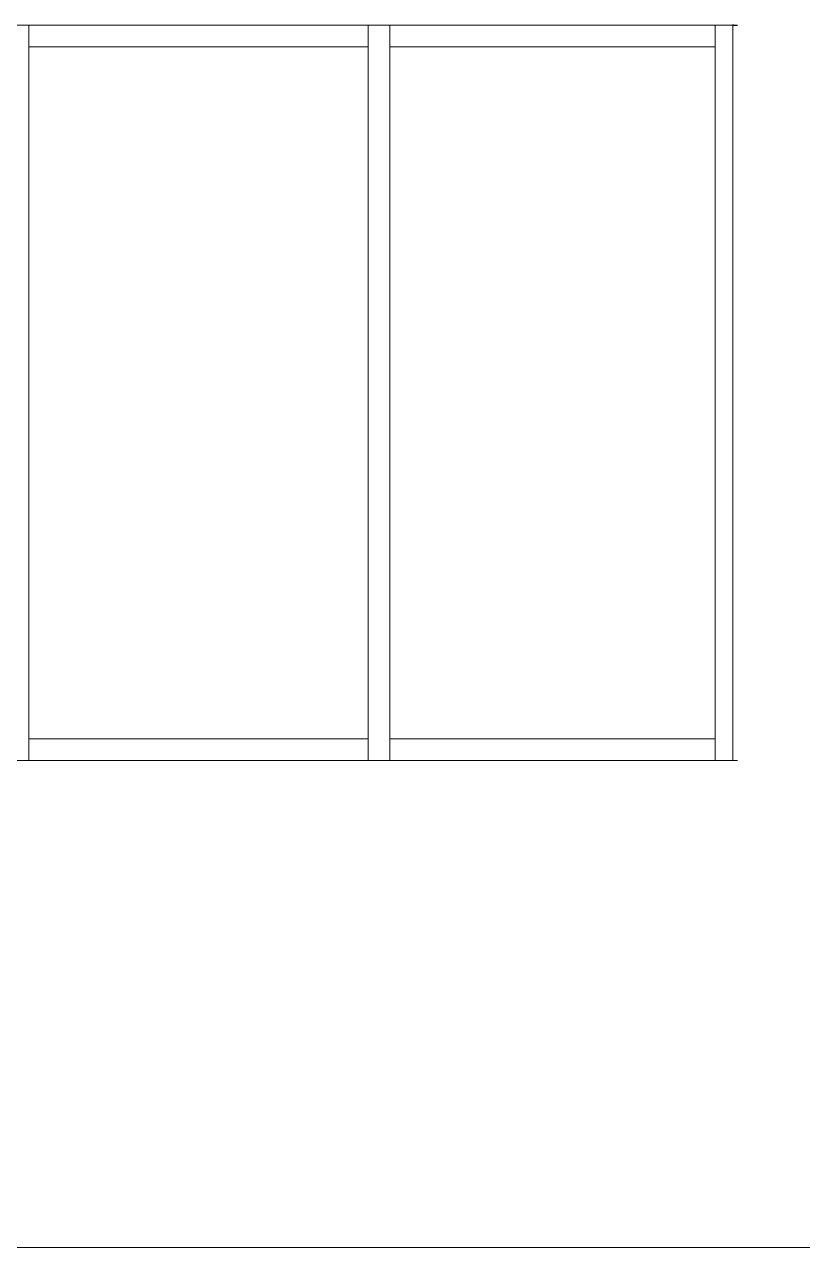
# Model space of a CAD drawing. Header units: inches. Extents: x -6061 to 13621, y -296 to 7483.
# Drawn here: x 12298.8 to 12387.6, y 70.7 to 210.5 of the extents above; entities that cross this region are included whole.
import ezdxf

# ---------------------------------------------------------------- set-up
doc = ezdxf.new("R2010")
doc.units = ezdxf.units.IN
doc.header["$MEASUREMENT"] = 0
doc.layers.get('0').update_dxf_attribs({"linetype": 'CONTINUOUS'})

msp = doc.modelspace()

# ---------------------------------------------------------------- linework, layer by layer
at = {"color": 7, "linetype": 'Continuous', "lineweight": 18, "true_color": 0x000007}
msp.add_line((12219.23764, 210.41591), (12379.6589, 210.41591), dxfattribs=at)
at = {"color": 7, "linetype": 'Continuous', "lineweight": 9, "true_color": 0x000007}
for p, q in [((12296.76524, 210.41591), (12299.24805, 210.41591)), ((12299.24805, 207.93311), (12299.24805, 210.41591)), ((12338.01185, 210.41591), (12299.24805, 210.41591)), ((12299.24805, 126.40098), (12299.24805, 210.41591)), ((12338.01185, 210.41591), (12338.01185, 207.93311)), ((12338.01185, 210.41591), (12340.49465, 210.41591)), ((12338.01185, 210.41591), (12338.01185, 126.40098)), ((12340.49465, 207.93311), (12340.49465, 210.41591)), ((12377.65664, 210.41591), (12340.49465, 210.41591)), ((12340.49465, 126.40098), (12340.49465, 210.41591)), ((12377.65664, 210.41591), (12377.65664, 207.93311)), ((12377.65664, 210.41591), (12379.6589, 210.41591)), ((12377.65664, 210.41591), (12377.65664, 126.40098)), ((12380.21954, 210.41591), (12379.6589, 210.41591)), ((12379.6589, 126.40098), (12379.6589, 210.41591)), ((12338.01185, 207.93311), (12299.24805, 207.93311)), ((12299.24805, 207.93311), (12299.24805, 128.88379)), ((12299.24805, 207.93311), (12338.01185, 207.93311)), ((12338.01185, 128.88379), (12338.01185, 207.93311)), ((12377.65664, 207.93311), (12340.49465, 207.93311)), ((12340.49465, 207.93311), (12340.49465, 128.88379)), ((12340.49465, 207.93311), (12377.65664, 207.93311)), ((12377.65664, 128.88379), (12377.65664, 207.93311)), ((12299.24805, 128.88379), (12338.01185, 128.88379)), ((12299.24805, 126.40098), (12299.24805, 128.88379)), ((12338.01185, 128.88379), (12299.24805, 128.88379)), ((12338.01185, 128.88379), (12338.01185, 126.40098)), ((12340.49465, 128.88379), (12377.65664, 128.88379)), ((12340.49465, 126.40098), (12340.49465, 128.88379)), ((12377.65664, 128.88379), (12340.49465, 128.88379)), ((12377.65664, 128.88379), (12377.65664, 126.40098)), ((12299.24805, 126.40098), (12296.76524, 126.40098)), ((12296.76524, 126.40098), (12299.24805, 126.40098)), ((12299.24805, 126.40098), (12338.01185, 126.40098)), ((12338.01185, 126.40098), (12299.24805, 126.40098)), ((12340.49465, 126.40098), (12338.01185, 126.40098)), ((12338.01185, 126.40098), (12340.49465, 126.40098)), ((12340.49465, 126.40098), (12377.65664, 126.40098)), ((12377.65664, 126.40098), (12340.49465, 126.40098)), ((12380.13945, 126.40098), (12377.65664, 126.40098)), ((12377.65664, 126.40098), (12380.13945, 126.40098)), ((12380.21954, 126.40098), (12379.6589, 126.40098)), ((12380.05936, 126.40098), (12379.6589, 126.40098)), ((12380.13945, 126.40098), (12380.05936, 126.40098)), ((12192.24714, 70.73809), (12392.95393, 70.73809))]:
    msp.add_line(p, q, dxfattribs=at)
at = {"color": 7, "linetype": 'Continuous', "lineweight": 25, "true_color": 0x000007}
for p, q in [((12379.6589, 210.49601), (12379.6589, 210.41591)), ((12379.6589, 210.41591), (12380.21954, 210.41591))]:
    msp.add_line(p, q, dxfattribs=at)

doc.saveas('drawing.dxf')
